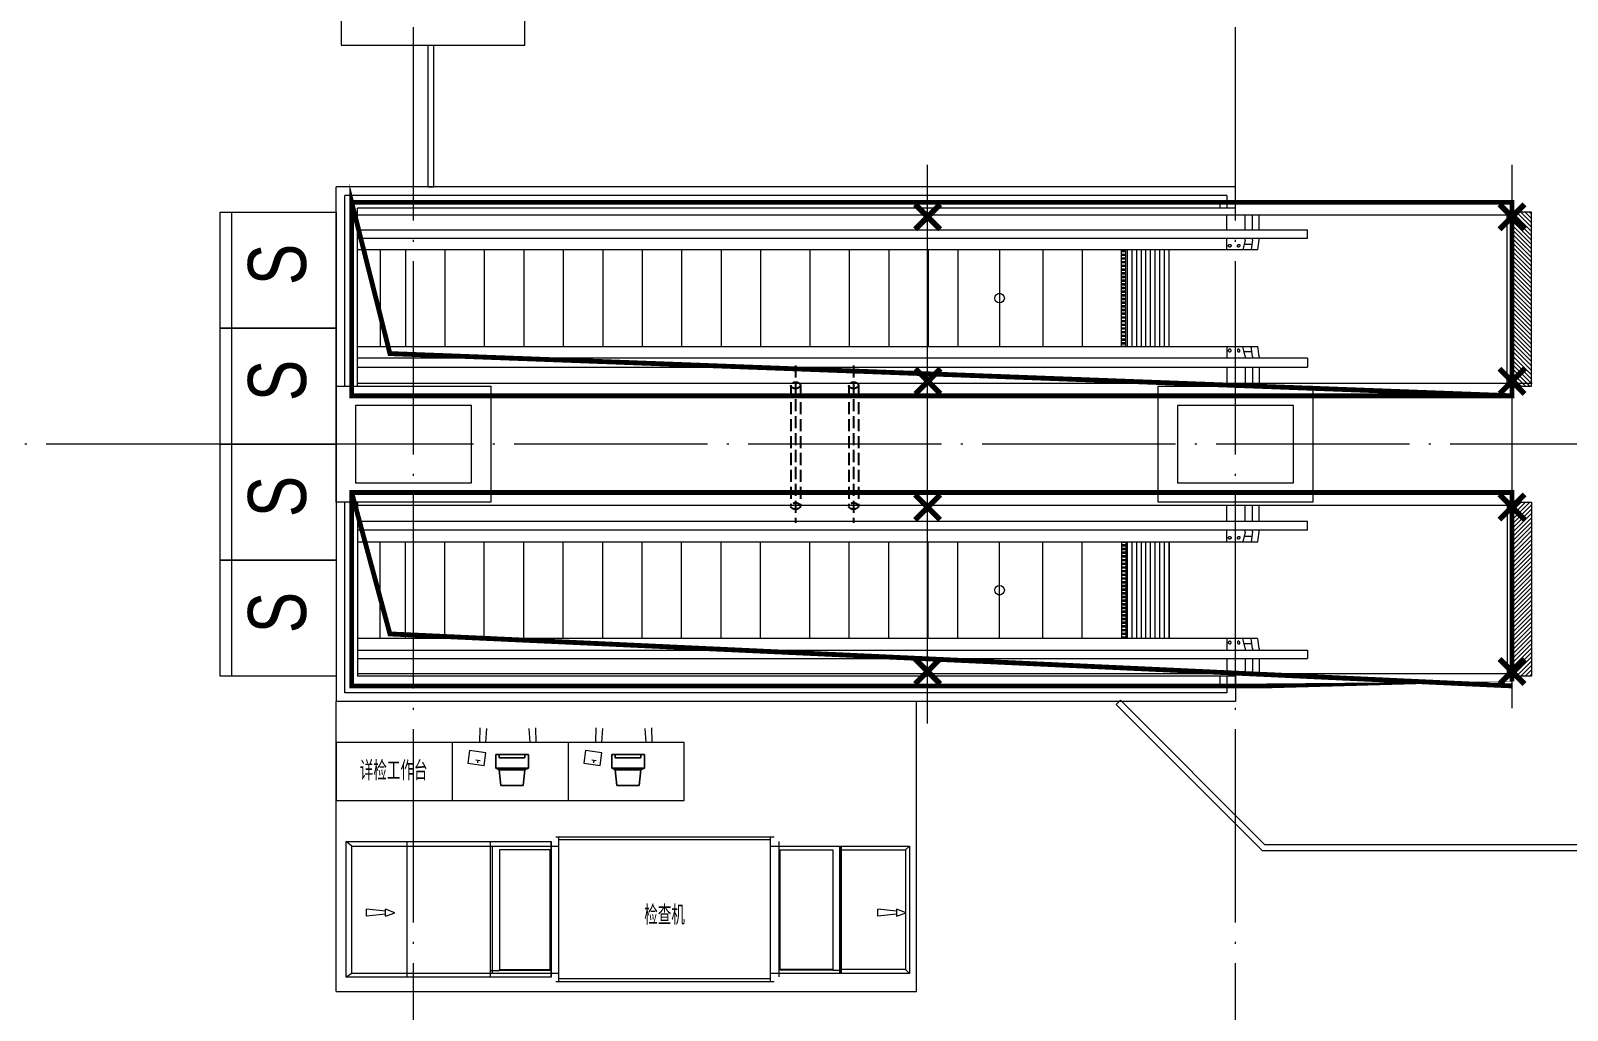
# Model space of a CAD drawing. Extents: x 13114849 to 13479250, y 160225 to 278773.
# Drawn here: x 13338938 to 13354829, y 188856 to 198985 of the extents above; entities that cross this region are included whole.
import ezdxf

# ---------------------------------------------------------------- set-up
doc = ezdxf.new("R2010")
doc.units = 0
doc.header["$LTSCALE"] = 1000
doc.header["$MEASUREMENT"] = 0
doc.linetypes.add('DASH', pattern=[0.35, 0.25, -0.1])
doc.linetypes.add('DOTE', pattern=[2.4200000000000004, 2, -0.2, 0.02, -0.2])
for name, color, linetype, lineweight in [('1-栏杆其他', 8, 'Continuous', 5), ('1-预埋件', 8, 'Continuous', 5), ('建筑底图', 8, 'Continuous', 13)]:
    doc.layers.add(name, color=color, linetype=linetype, lineweight=lineweight)
doc.styles.add('(1.23建筑底图)珠市口比较分层平面图（2009-11-26）$0$TSSD_Dimension', font='Tssdeng.shx', dxfattribs={"width": 0.7, "bigfont": 'hztxt.shx'})
doc.styles.add('C', font='HZTXT_E', dxfattribs={"width": 0.7, "bigfont": 'HZTXT'})
doc.styles.get("Standard").update_dxf_attribs({"font": 'gbenor.shx', "bigfont": 'gbcbig.shx'})

# ---------------------------------------------------------------- blocks, each defined once
blk = doc.blocks.new('_FZH')
blk.add_lwpolyline([(-0.5, -0.5), (0.5, -0.5), (0.5, 0.5), (-0.4999999999999999, 0.5)], close=True)
blk = doc.blocks.new('安检机1')
at = {"layer": '1-栏杆其他'}
for p, q in [((12548842.11157791, 189019.515893951), (12548842.11157791, 192019.515893951)), ((12554842.11157791, 192019.515893951), (12548842.11157791, 192019.515893951)), ((12554842.11157791, 189019.515893951), (12554842.11157791, 192019.515893951)), ((12550327.72978017, 191592.9926493894), (12550331.62892537, 191745.2233475507)), ((12550389.33604234, 191592.9926493894), (12550400.69818017, 191739.6114969505)), ((12550847.69790241, 191592.9926493894), (12550836.33576457, 191739.6114969505)), ((12550909.30416458, 191592.9926493894), (12550905.40501937, 191745.2233475507)), ((12551527.72978017, 191592.9926493894), (12551531.62892537, 191745.2233475507)), ((12551589.33604234, 191592.9926493894), (12551600.69818017, 191739.6114969505)), ((12552047.69790241, 191592.9926493894), (12552036.33576457, 191739.6114969505)), ((12552109.30416458, 191592.9926493894), (12552105.40501937, 191745.2233475507)), ((12548842.11157791, 191592.9926493894), (12548842.11157791, 190992.9926493894)), ((12552442.11157791, 191592.9926493894), (12548842.11157791, 191592.9926493894)), ((12550042.11157791, 191592.9926493894), (12550042.11157791, 190992.9926493894)), ((12551242.11157791, 191592.9926493894), (12551242.11157791, 190992.9926493894)), ((12552442.11157791, 190992.9926493894), (12552442.11157791, 191592.9926493894)), ((12550329.75716283, 191404.7370325108), (12550286.19455642, 191411.6745304311)), ((12550307.07040182, 191408.3499788041), (12550303.31376711, 191382.4750680783)), ((12551529.75716283, 191404.7370325108), (12551486.19455642, 191411.6745304311)), ((12551507.07040182, 191408.3499788041), (12551503.31376711, 191382.4750680783)), ((12548842.11157791, 190992.9926493894), (12552442.11157791, 190992.9926493894)), ((12549002.9619252, 190524.0875255139), (12548946.12468301, 190570.4068027432)), ((12548946.12468301, 190570.4068027432), (12551064.94976536, 190570.4068027432)), ((12548946.12468301, 189168.3906537373), (12548946.12468301, 190570.4068027432)), ((12549575.2800138, 189168.3906537373), (12549575.2800138, 190570.4068027432)), ((12550439.14978704, 189168.3906537373), (12550439.14978704, 190570.4068027432)), ((12551064.90910025, 189170.4068027432), (12551064.90910025, 190570.4068027432)), ((12551064.94976536, 190570.4068027432), (12551064.94976536, 189168.3906537373)), ((12551114.90910025, 190620.4068027432), (12553370.85720268, 190620.4068027432)), ((12551143.81469124, 190620.4068027432), (12553330.43610979, 190620.4068027432)), ((12551143.81469124, 189120.4068027432), (12551143.81469124, 190620.4068027432)), ((12551143.81469124, 190592.9229253996), (12553330.43610979, 190592.9229253996)), ((12551143.81469124, 189149.5974044027), (12551143.81469124, 190592.9229253996)), ((12553330.43610979, 190620.4068027432), (12553330.43610979, 189120.4068027432)), ((12553330.43610979, 190592.9229253996), (12553330.43610979, 189149.5974044027)), ((12553420.85720268, 190570.4068027432), (12553420.85720268, 189170.4068027432)), ((12549002.9619252, 190524.0875255139), (12551143.81469124, 190524.0875255139)), ((12549002.9619252, 190524.0875255139), (12551143.81469124, 190524.0875255139)), ((12549002.9619252, 189206.0186592759), (12549002.9619252, 190524.0875255139)), ((12549002.9619252, 189206.0186592759), (12549002.9619252, 190524.0875255139)), ((12550458.3296655, 189206.0186592759), (12550458.3296655, 190524.0875255139)), ((12550529.90334874, 190488.5563853094), (12551053.39359836, 190488.5563853094)), ((12551053.39359836, 190483.1840822021), (12550529.90334874, 190483.1840822021)), ((12550529.90334874, 190483.1840822021), (12550529.90334874, 189246.9221025877)), ((12551053.39359836, 190483.1840822021), (12550529.90334874, 190483.1840822021)), ((12551053.39359836, 189246.9221025877), (12551053.39359836, 190483.1840822021)), ((12551053.39359836, 189246.9221025877), (12551053.39359836, 190483.1840822021)), ((12553330.43610979, 190524.0875255139), (12554057.11012336, 190524.0875255139)), ((12553330.43610979, 190524.0875255139), (12554769.58488759, 190524.0875255139)), ((12553432.37270457, 190483.1840822021), (12553977.87206355, 190483.1840822021)), ((12553432.37270457, 190483.1840822021), (12553977.87206355, 190483.1840822021)), ((12553432.37270457, 189246.9221025877), (12553432.37270457, 190483.1840822021)), ((12553432.37270457, 189246.9221025877), (12553432.37270457, 190483.1840822021)), ((12553977.87206355, 190483.1840822021), (12553977.87206355, 189246.9221025877)), ((12554049.44574679, 189206.0186592759), (12554049.44574679, 190524.0875255139)), ((12554057.11012336, 190524.0875255139), (12554057.11012336, 189206.0186592759)), ((12554057.11012336, 190483.1840822021), (12554728.62155506, 190483.1840822021)), ((12554068.62562525, 189206.0186592759), (12554068.62562525, 190524.0875255139)), ((12554728.62155506, 190483.1840822021), (12554769.58488759, 190524.0875255139)), ((12554728.62155506, 190483.1840822021), (12554728.62155506, 189246.9221025877)), ((12554769.58488759, 190524.0875255139), (12554769.58488759, 189206.0186592759)), ((12549156.61694697, 189799.2538333125), (12549156.61694697, 189869.7967687808)), ((12549352.13559906, 189849.5379760773), (12549156.61694697, 189869.7967687808)), ((12549352.13559906, 189819.5126260165), (12549156.61694697, 189799.2538333125)), ((12549352.13559906, 189799.2538333125), (12549352.13559906, 189869.7967687808)), ((12549449.7717608, 189834.5253010466), (12549352.13559906, 189869.7967687808)), ((12549352.13559906, 189799.2538333125), (12549449.7717608, 189834.5253010466)), ((12554442.42504062, 189799.2538333125), (12554442.42504062, 189869.7967687808)), ((12554637.94369271, 189849.5379760773), (12554442.42504062, 189869.7967687808)), ((12554637.94369271, 189819.5126260165), (12554442.42504062, 189799.2538333125)), ((12554735.57985445, 189834.5253010466), (12554637.94369271, 189869.7967687808)), ((12554637.94369271, 189869.7967687808), (12554637.94369271, 189799.2538333125)), ((12554637.94369271, 189799.2538333125), (12554735.57985445, 189834.5253010466)), ((12549002.9619252, 189206.0186592759), (12548946.12468301, 189168.3906537373)), ((12551064.94976536, 189168.3906537373), (12548946.12468301, 189168.3906537373)), ((12551143.81469124, 189206.0186592759), (12549002.9619252, 189206.0186592759)), ((12551143.81469124, 189206.0186592759), (12549002.9619252, 189206.0186592759)), ((12550439.14978704, 189236.1774963736), (12550529.90334874, 189236.1774963736)), ((12550529.90334874, 189236.1774963736), (12550529.90334874, 189246.9221025877)), ((12550529.90334874, 189246.9221025877), (12551053.39359836, 189246.9221025877)), ((12550529.90334874, 189246.9221025877), (12551053.39359836, 189246.9221025877)), ((12550529.90334874, 189241.5497994809), (12551053.39359836, 189241.5497994809)), ((12551053.39359836, 189241.5497994809), (12551053.39359836, 189246.9221025877)), ((12553370.85720268, 189120.4068027432), (12551114.90910025, 189120.4068027432)), ((12553330.43610979, 189149.5974044027), (12551143.81469124, 189149.5974044027)), ((12553330.43610979, 189120.4068027432), (12551143.81469124, 189120.4068027432)), ((12554769.58488759, 189206.0186592759), (12553330.43610979, 189206.0186592759)), ((12554057.11012336, 189206.0186592759), (12553330.43610979, 189206.0186592759)), ((12553432.37270457, 189241.5497994809), (12553432.37270457, 189246.9221025877)), ((12553977.87206355, 189246.9221025877), (12553432.37270457, 189246.9221025877)), ((12553977.87206355, 189246.9221025877), (12553432.37270457, 189246.9221025877)), ((12553977.87206355, 189241.5497994809), (12553432.37270457, 189241.5497994809)), ((12553977.87206355, 189236.1774963736), (12553977.87206355, 189246.9221025877)), ((12554068.62562525, 189236.1774963736), (12553977.87206355, 189236.1774963736)), ((12554728.62155506, 189246.9221025877), (12554057.11012336, 189246.9221025877)), ((12554728.62155506, 189246.9221025877), (12554769.58488759, 189206.0186592759)), ((12548842.11157791, 189019.515893951), (12554842.11157791, 189019.515893951))]:
    blk.add_line(p, q, dxfattribs=at)
at = {"layer": '1-栏杆其他', "extrusion": (0, 0, -1)}
for p, q in [((12550221.34342193, 191512.4611644391), (12550202.61723018, 191381.3283700375)), ((12550390.7878841, 191488.2639412824), (12550221.34342193, 191512.4611644391)), ((12550372.06169235, 191357.1311468808), (12550390.7878841, 191488.2639412824)), ((12551421.34342193, 191512.4611644391), (12551402.61723018, 191381.3283700375)), ((12551590.7878841, 191488.2639412824), (12551421.34342193, 191512.4611644391)), ((12551572.06169235, 191357.1311468808), (12551590.7878841, 191488.2639412824)), ((12550202.61723018, 191381.3283700375), (12550372.06169235, 191357.1311468808)), ((12551402.61723018, 191381.3283700375), (12551572.06169235, 191357.1311468808))]:
    blk.add_line(p, q, dxfattribs=at)
at = {"layer": '1-栏杆其他'}
for points, invisible_edges in [([(12550491.65170265, 191328.2487022807), (12550491.65170265, 191328.2487022807), (12550491.65170265, 191470.4887022827)], 2), ([(12550491.65170265, 191470.4887022827), (12550491.65170265, 191470.4887022827), (12550491.65170265, 191328.2487022807)], 2), ([(12550527.21170265, 191470.4887022827), (12550527.21170265, 191470.4887022827), (12550491.65170265, 191470.4887022827)], 11), ([(12550491.65170265, 191470.4887022827), (12550491.65170265, 191470.4887022827), (12550527.21170265, 191470.4887022827)], 11), ([(12550793.91170265, 191470.4887022827), (12550793.91170265, 191470.4887022827), (12550491.65170265, 191470.4887022827), (12550829.47170265, 191470.4887022827)], 11), ([(12550491.65170265, 191470.4887022827), (12550491.65170265, 191470.4887022827), (12550793.91170265, 191470.4887022827), (12550527.21170265, 191470.4887022827)], 11), ([(12550491.65170265, 191470.4887022827), (12550491.65170265, 191470.4887022827), (12550491.65170265, 191328.2487022807), (12550829.47170265, 191328.2487022807)], 9), ([(12550829.47170265, 191328.2487022807), (12550829.47170265, 191328.2487022807), (12550829.47170265, 191470.4887022827), (12550491.65170265, 191470.4887022827)], 9), ([(12550527.21170265, 191470.4887022827), (12550527.21170265, 191470.4887022827), (12550829.47170265, 191470.4887022827), (12550491.65170265, 191470.4887022827)], 11), ([(12550491.65170265, 191328.2487022807), (12550491.65170265, 191328.2487022807), (12550829.47170265, 191470.4887022827), (12550829.47170265, 191328.2487022807)], 2), ([(12550829.47170265, 191470.4887022827), (12550829.47170265, 191470.4887022827), (12550491.65170265, 191328.2487022807), (12550491.65170265, 191470.4887022827)], 2), ([(12550491.65170265, 191328.2487022807), (12550491.65170265, 191328.2487022807), (12550527.21170265, 191310.4687022799)], 9), ([(12550527.21170265, 191310.4687022799), (12550527.21170265, 191310.4687022799), (12550491.65170265, 191328.2487022807)], 9), ([(12550829.47170265, 191328.2487022807), (12550829.47170265, 191328.2487022807), (12550491.65170265, 191328.2487022807), (12550527.21170265, 191310.4687022799)], 9), ([(12550829.47170265, 191328.2487022807), (12550829.47170265, 191328.2487022807), (12550527.21170265, 191310.4687022799), (12550491.65170265, 191328.2487022807)], 2), ([(12550527.21170265, 191470.4887022827), (12550527.21170265, 191470.4887022827), (12550527.21170265, 191434.9287022822), (12550527.21170265, 191470.4887022827)], 2), ([(12550527.21170265, 191434.9287022822), (12550527.21170265, 191434.9287022822), (12550527.21170265, 191470.4887022827), (12550527.21170265, 191434.9287022822)], 2), ([(12550793.91170265, 191434.9287022822), (12550793.91170265, 191434.9287022822), (12550527.21170265, 191434.9287022822), (12550527.21170265, 191470.4887022827)], 9), ([(12550527.21170265, 191470.4887022827), (12550527.21170265, 191470.4887022827), (12550793.91170265, 191470.4887022827), (12550793.91170265, 191434.9287022822)], 9), ([(12550829.47170265, 191470.4887022827), (12550829.47170265, 191470.4887022827), (12550527.21170265, 191470.4887022827), (12550793.91170265, 191470.4887022827)], 11), ([(12550527.21170265, 191434.9287022822), (12550527.21170265, 191434.9287022822), (12550793.91170265, 191434.9287022822), (12550793.91170265, 191470.4887022827)], 9), ([(12550793.91170265, 191470.4887022827), (12550793.91170265, 191470.4887022827), (12550527.21170265, 191470.4887022827), (12550527.21170265, 191434.9287022822)], 9), ([(12550527.21170265, 191310.4687022799), (12550527.21170265, 191310.4687022799), (12550793.91170265, 191310.4687022799), (12550829.47170265, 191328.2487022807)], 9), ([(12550527.21170265, 191310.4687022799), (12550527.21170265, 191310.4687022799), (12550829.47170265, 191328.2487022807), (12550793.91170265, 191310.4687022799)], 2), ([(12550793.91170265, 191470.4887022827), (12550793.91170265, 191470.4887022827), (12550793.91170265, 191434.9287022822), (12550793.91170265, 191470.4887022827)], 2), ([(12550793.91170265, 191434.9287022822), (12550793.91170265, 191434.9287022822), (12550793.91170265, 191470.4887022827), (12550793.91170265, 191434.9287022822)], 2), ([(12550793.91170265, 191470.4887022827), (12550793.91170265, 191470.4887022827), (12550829.47170265, 191470.4887022827)], 11), ([(12550829.47170265, 191470.4887022827), (12550829.47170265, 191470.4887022827), (12550793.91170265, 191470.4887022827)], 11), ([(12550793.91170265, 191310.4687022799), (12550793.91170265, 191310.4687022799), (12550829.47170265, 191328.2487022807)], 9), ([(12550829.47170265, 191328.2487022807), (12550829.47170265, 191328.2487022807), (12550793.91170265, 191310.4687022799)], 9), ([(12550829.47170265, 191328.2487022807), (12550829.47170265, 191328.2487022807), (12550829.47170265, 191470.4887022827)], 9), ([(12550829.47170265, 191470.4887022827), (12550829.47170265, 191470.4887022827), (12550829.47170265, 191328.2487022807)], 9), ([(12551691.65170265, 191328.2487022807), (12551691.65170265, 191328.2487022807), (12551691.65170265, 191470.4887022827)], 2), ([(12551691.65170265, 191470.4887022827), (12551691.65170265, 191470.4887022827), (12551691.65170265, 191328.2487022807)], 2), ([(12551727.21170265, 191470.4887022827), (12551727.21170265, 191470.4887022827), (12551691.65170265, 191470.4887022827)], 11), ([(12551691.65170265, 191470.4887022827), (12551691.65170265, 191470.4887022827), (12551727.21170265, 191470.4887022827)], 11), ([(12551993.91170265, 191470.4887022827), (12551993.91170265, 191470.4887022827), (12551691.65170265, 191470.4887022827), (12552029.47170265, 191470.4887022827)], 11), ([(12551691.65170265, 191470.4887022827), (12551691.65170265, 191470.4887022827), (12551993.91170265, 191470.4887022827), (12551727.21170265, 191470.4887022827)], 11), ([(12551691.65170265, 191470.4887022827), (12551691.65170265, 191470.4887022827), (12551691.65170265, 191328.2487022807), (12552029.47170265, 191328.2487022807)], 9), ([(12552029.47170265, 191328.2487022807), (12552029.47170265, 191328.2487022807), (12552029.47170265, 191470.4887022827), (12551691.65170265, 191470.4887022827)], 9), ([(12551727.21170265, 191470.4887022827), (12551727.21170265, 191470.4887022827), (12552029.47170265, 191470.4887022827), (12551691.65170265, 191470.4887022827)], 11), ([(12551691.65170265, 191328.2487022807), (12551691.65170265, 191328.2487022807), (12552029.47170265, 191470.4887022827), (12552029.47170265, 191328.2487022807)], 2), ([(12552029.47170265, 191470.4887022827), (12552029.47170265, 191470.4887022827), (12551691.65170265, 191328.2487022807), (12551691.65170265, 191470.4887022827)], 2), ([(12551691.65170265, 191328.2487022807), (12551691.65170265, 191328.2487022807), (12551727.21170265, 191310.4687022799)], 9), ([(12551727.21170265, 191310.4687022799), (12551727.21170265, 191310.4687022799), (12551691.65170265, 191328.2487022807)], 9), ([(12552029.47170265, 191328.2487022807), (12552029.47170265, 191328.2487022807), (12551691.65170265, 191328.2487022807), (12551727.21170265, 191310.4687022799)], 9), ([(12552029.47170265, 191328.2487022807), (12552029.47170265, 191328.2487022807), (12551727.21170265, 191310.4687022799), (12551691.65170265, 191328.2487022807)], 2), ([(12551727.21170265, 191470.4887022827), (12551727.21170265, 191470.4887022827), (12551727.21170265, 191434.9287022822), (12551727.21170265, 191470.4887022827)], 2), ([(12551727.21170265, 191434.9287022822), (12551727.21170265, 191434.9287022822), (12551727.21170265, 191470.4887022827), (12551727.21170265, 191434.9287022822)], 2), ([(12551993.91170265, 191434.9287022822), (12551993.91170265, 191434.9287022822), (12551727.21170265, 191434.9287022822), (12551727.21170265, 191470.4887022827)], 9), ([(12551727.21170265, 191470.4887022827), (12551727.21170265, 191470.4887022827), (12551993.91170265, 191470.4887022827), (12551993.91170265, 191434.9287022822)], 9), ([(12552029.47170265, 191470.4887022827), (12552029.47170265, 191470.4887022827), (12551727.21170265, 191470.4887022827), (12551993.91170265, 191470.4887022827)], 11), ([(12551727.21170265, 191434.9287022822), (12551727.21170265, 191434.9287022822), (12551993.91170265, 191434.9287022822), (12551993.91170265, 191470.4887022827)], 9), ([(12551993.91170265, 191470.4887022827), (12551993.91170265, 191470.4887022827), (12551727.21170265, 191470.4887022827), (12551727.21170265, 191434.9287022822)], 9), ([(12551727.21170265, 191310.4687022799), (12551727.21170265, 191310.4687022799), (12551993.91170265, 191310.4687022799), (12552029.47170265, 191328.2487022807)], 9), ([(12551727.21170265, 191310.4687022799), (12551727.21170265, 191310.4687022799), (12552029.47170265, 191328.2487022807), (12551993.91170265, 191310.4687022799)], 2), ([(12551993.91170265, 191470.4887022827), (12551993.91170265, 191470.4887022827), (12551993.91170265, 191434.9287022822), (12551993.91170265, 191470.4887022827)], 2), ([(12551993.91170265, 191434.9287022822), (12551993.91170265, 191434.9287022822), (12551993.91170265, 191470.4887022827), (12551993.91170265, 191434.9287022822)], 2), ([(12551993.91170265, 191470.4887022827), (12551993.91170265, 191470.4887022827), (12552029.47170265, 191470.4887022827)], 11), ([(12552029.47170265, 191470.4887022827), (12552029.47170265, 191470.4887022827), (12551993.91170265, 191470.4887022827)], 11), ([(12551993.91170265, 191310.4687022799), (12551993.91170265, 191310.4687022799), (12552029.47170265, 191328.2487022807)], 9), ([(12552029.47170265, 191328.2487022807), (12552029.47170265, 191328.2487022807), (12551993.91170265, 191310.4687022799)], 9), ([(12552029.47170265, 191328.2487022807), (12552029.47170265, 191328.2487022807), (12552029.47170265, 191470.4887022827)], 9), ([(12552029.47170265, 191470.4887022827), (12552029.47170265, 191470.4887022827), (12552029.47170265, 191328.2487022807)], 9), ([(12550544.99170265, 191150.4487022776), (12550544.99170265, 191150.4487022776), (12550527.21170265, 191310.4687022799)], 2), ([(12550527.21170265, 191310.4687022799), (12550527.21170265, 191310.4687022799), (12550544.99170265, 191150.4487022776)], 2), ([(12550793.91170265, 191310.4687022799), (12550793.91170265, 191310.4687022799), (12550527.21170265, 191310.4687022799), (12550544.99170265, 191150.4487022776)], 9), ([(12550793.91170265, 191310.4687022799), (12550793.91170265, 191310.4687022799), (12550544.99170265, 191150.4487022776), (12550527.21170265, 191310.4687022799)], 2), ([(12550544.99170265, 191150.4487022776), (12550544.99170265, 191150.4487022776), (12550776.13170265, 191150.4487022776), (12550793.91170265, 191310.4687022799)], 9), ([(12550544.99170265, 191150.4487022776), (12550544.99170265, 191150.4487022776), (12550793.91170265, 191310.4687022799), (12550776.13170265, 191150.4487022776)], 2), ([(12550776.13170265, 191150.4487022776), (12550776.13170265, 191150.4487022776), (12550793.91170265, 191310.4687022799)], 2), ([(12550793.91170265, 191310.4687022799), (12550793.91170265, 191310.4687022799), (12550776.13170265, 191150.4487022776)], 2), ([(12551744.99170265, 191150.4487022776), (12551744.99170265, 191150.4487022776), (12551727.21170265, 191310.4687022799)], 2), ([(12551727.21170265, 191310.4687022799), (12551727.21170265, 191310.4687022799), (12551744.99170265, 191150.4487022776)], 2), ([(12551993.91170265, 191310.4687022799), (12551993.91170265, 191310.4687022799), (12551727.21170265, 191310.4687022799), (12551744.99170265, 191150.4487022776)], 9), ([(12551993.91170265, 191310.4687022799), (12551993.91170265, 191310.4687022799), (12551744.99170265, 191150.4487022776), (12551727.21170265, 191310.4687022799)], 2), ([(12551744.99170265, 191150.4487022776), (12551744.99170265, 191150.4487022776), (12551976.13170265, 191150.4487022776), (12551993.91170265, 191310.4687022799)], 9), ([(12551744.99170265, 191150.4487022776), (12551744.99170265, 191150.4487022776), (12551993.91170265, 191310.4687022799), (12551976.13170265, 191150.4487022776)], 2), ([(12551976.13170265, 191150.4487022776), (12551976.13170265, 191150.4487022776), (12551993.91170265, 191310.4687022799)], 2), ([(12551993.91170265, 191310.4687022799), (12551993.91170265, 191310.4687022799), (12551976.13170265, 191150.4487022776)], 2), ([(12550544.99170265, 191150.4487022776), (12550544.99170265, 191150.4487022776), (12550776.13170265, 191150.4487022776)], 9), ([(12550776.13170265, 191150.4487022776), (12550776.13170265, 191150.4487022776), (12550544.99170265, 191150.4487022776)], 9), ([(12551744.99170265, 191150.4487022776), (12551744.99170265, 191150.4487022776), (12551976.13170265, 191150.4487022776)], 9), ([(12551976.13170265, 191150.4487022776), (12551976.13170265, 191150.4487022776), (12551744.99170265, 191150.4487022776)], 9)]:
    blk.add_3dface(points, dxfattribs=dict(at, invisible_edges=invisible_edges))
at = {"layer": '1-栏杆其他', "char_height": 200, "width": 2297.137455688789, "attachment_point": 3, "style": '(1.23建筑底图)珠市口比较分层平面图（2009-11-26）$0$TSSD_Dimension'}
for s, insert in [('详检工作台', (12549786.01127117, 191402.5398934604)), ('检查机', (12552447.81312484, 189910.0573647516))]:
    blk.add_mtext(s, dxfattribs=dict(at, insert=insert))
at = {"layer": '1-栏杆其他', "extrusion": (0, 0, -1), "text_generation_flag": 4, "width": 0.8000000009279964, "flags": 9}
for tag, p in [('YSIZE', (-12550660.56170265, 191470.3141437242)), ('XSIZE', (-12550660.56170265, 191470.1486662468)), ('ZSIZE', (-12550660.56170265, 191470.1486662468)), ('YSIZE', (-12551860.56170265, 191470.3141437242)), ('XSIZE', (-12551860.56170265, 191470.1486662468)), ('ZSIZE', (-12551860.56170265, 191470.1486662468))]:
    blk.add_attdef(tag, p, '', height=0.6999999992549419, rotation=90, dxfattribs=at)
at = {"layer": '1-栏杆其他'}
mesh = blk.add_polyface(dxfattribs=at)
corners = [(12550527.21170265, 191434.9287022822), (12550793.91170265, 191434.9287022822), (12550793.91170265, 191434.9287022822), (12550527.21170265, 191434.9287022822)]
mesh.append_faces([[corners[k] for k in face] for face in [(0, 1, 2), (2, 3, 0)]], dxfattribs={"vtx2": -1})
mesh = blk.add_polyface(dxfattribs=at)
corners = [(12551727.21170265, 191434.9287022822), (12551993.91170265, 191434.9287022822), (12551993.91170265, 191434.9287022822), (12551727.21170265, 191434.9287022822)]
mesh.append_faces([[corners[k] for k in face] for face in [(0, 1, 2), (2, 3, 0)]], dxfattribs={"vtx2": -1})
blk = doc.blocks.new('埋件')
at = {"layer": '1-预埋件', "const_width": 50.00000000000001}
for points in [[(0, -158.9491780996323), (0, 158.9491780996323)], [(-158.9491782188416, -5.960464477539062e-08), (158.9491780996323, -5.960464477539062e-08)]]:
    blk.add_lwpolyline(points, dxfattribs=at)

msp = doc.modelspace()

# ---------------------------------------------------------------- hatches: boundary and pattern name
at = {"layer": '建筑底图'}
h = msp.add_hatch(dxfattribs=at)
h.set_pattern_fill('ANSI31', color=256, scale=20, style=0)
h.set_pattern_definition([(315, (9817522.906886095, -32116.10350380745), (-22.45064030267288, -22.45064030267288), [])])
h.paths.add_polyline_path([(13354457.36728421, 195309.5158944589), (13354257.36728421, 195309.5158944589), (13354257.36728421, 197109.5158944589), (13354457.36728421, 197109.5158944589)])
at = {"layer": '建筑底图', "lineweight": 0, "ltscale": 0.5}
h = msp.add_hatch(dxfattribs=at)
h.set_pattern_fill('ANSI32', color=256, scale=8, angle=315, style=0)
h.set_pattern_definition([(0, (12452454.84010584, 502148.4153942978), (1.06581410364015e-14, -38.1), []), (0, (12452467.54011132, 502161.1153997835), (1.06581410364015e-14, -38.1), [])])
h.paths.add_polyline_path([(13350220.16743027, 195719.5158516422), (13350262.36394022, 195719.5158516422), (13350262.36386648, 196719.5158516415), (13350220.16735654, 196719.5158516415)])
h = msp.add_hatch(dxfattribs=at)
h.set_pattern_fill('ANSI31', color=256, scale=30, angle=45, style=0)
h.set_pattern_definition([(270, (12452454.84010584, 502148.4153942978), (-47.625, -1.06581410364015e-14), [])])
h.paths.add_polyline_path([(13350262.36387962, 196719.5158516415), (13350712.36387962, 196719.5158516415), (13350712.36394022, 195719.5158516422), (13350262.36393949, 195719.5158516422)])
at = {"layer": '建筑底图'}
h = msp.add_hatch(dxfattribs=at)
h.set_pattern_fill('ANSI31', color=256, scale=20, style=0)
h.set_pattern_definition([(45.00000000000001, (9817522.906863293, 421535.1352923492), (-22.45064030267288, 22.45064030267288), [])])
h.paths.add_polyline_path([(13354457.3672614, 194109.5158940828), (13354257.3672614, 194109.5158940828), (13354257.3672614, 192309.5158940828), (13354457.3672614, 192309.5158940828)])
at = {"layer": '建筑底图', "lineweight": 0, "ltscale": 0.5}
h = msp.add_hatch(dxfattribs=at)
h.set_pattern_fill('ANSI32', color=256, scale=8, angle=315, style=0)
h.set_pattern_definition([(0, (12452454.84010584, -112729.3836485723), (1.06581410364015e-14, 38.1), []), (0, (12452467.54011132, -112742.0836540579), (1.06581410364015e-14, 38.1), [])])
h.paths.add_polyline_path([(13350220.16743028, 193699.5158940833), (13350262.36394022, 193699.5158940833), (13350262.36386648, 192699.5158940842), (13350220.16735654, 192699.5158940842)])
h = msp.add_hatch(dxfattribs=at)
h.set_pattern_fill('ANSI31', color=256, scale=30, angle=45, style=0)
h.set_pattern_definition([(90, (12452454.84010584, -112729.3836485723), (-47.625, 1.06581410364015e-14), [])])
h.paths.add_polyline_path([(13350262.36387963, 192699.5158940842), (13350712.36387963, 192699.5158940842), (13350712.36394022, 193699.5158940833), (13350262.36393949, 193699.5158940833)])

# ---------------------------------------------------------------- linework, layer by layer
at = {"layer": '建筑底图', "linetype": 'DOTE'}
for p, q in [((13342897.36620497, 180083.0282935039), (13342897.36620497, 209559.5146856282)), ((13351397.36620497, 180083.0282935039), (13351397.36620497, 209559.5146856282))]:
    msp.add_line(p, q, dxfattribs=at)
at = {"layer": '建筑底图', "linetype": 'ByBlock'}
for p, q in [((13343047.36725286, 198834.5159619295), (13343107.36725286, 198834.5159619295)), ((13343047.36725286, 197369.5158942076), (13343047.36725286, 198834.5159619295)), ((13343107.36725286, 197369.5158942076), (13343107.36725286, 198834.5159619295)), ((13343047.36725286, 197369.5158942076), (13343107.36725286, 197369.5158942076))]:
    msp.add_line(p, q, dxfattribs=at)
at = {"layer": '建筑底图', "ltscale": 0.5}
for p, q in [((13348213.87920969, 191819.5158939582), (13348213.87920969, 197599.5158942076)), ((13354257.36735663, 191979.5158939515), (13354257.36735663, 197599.5158942076)), ((13354207.36742232, 195339.5158940833), (13354207.36735663, 197079.5158940577)), ((13342317.36728827, 195339.5158516425), (13354467.36756309, 195339.5158516425)), ((13342317.36728826, 194079.5158940833), (13354207.36735663, 194079.5158940833))]:
    msp.add_line(p, q, dxfattribs=at)
at = {"layer": '建筑底图', "linetype": 'Continuous', "ltscale": 10}
for p, q in [((13351397.36620497, 197369.5158942076), (13342097.36728826, 197369.5158942076)), ((13342097.36728827, 195309.5158940833), (13342097.36728826, 197369.5158942076)), ((13351397.36620497, 197149.5158942076), (13351397.36620497, 197369.5158942076)), ((13342317.36728827, 195309.5158940839), (13342317.36728826, 197149.5158942076)), ((13351397.36620497, 197149.5158942076), (13342317.36728826, 197149.5158942076)), ((13342097.36728827, 194109.5158940833), (13342097.36728826, 192049.515893959)), ((13342317.36728827, 194109.5158940833), (13342317.36728827, 192309.515893959)), ((13351397.36620497, 192309.515893959), (13342317.36728827, 192309.515893959)), ((13351397.36620497, 192339.515893959), (13351397.36620497, 192049.515893959)), ((13351397.36620497, 192049.515893959), (13342097.36728826, 192049.515893959))]:
    msp.add_line(p, q, dxfattribs=at)
at = {"layer": '建筑底图', "lineweight": 0}
for p, q in [((13342187.36728052, 195309.5159844228), (13342187.36728051, 197279.5158929114)), ((13351307.36620497, 197279.5158929114), (13342187.36728051, 197279.5158929114)), ((13351237.36620497, 197209.5158929114), (13342257.36728051, 197209.5158929114)), ((13342257.36728052, 195309.5159844228), (13342257.36728051, 197209.5158929114)), ((13351237.36620497, 197209.5158929114), (13351237.36620497, 197149.5158942076)), ((13351307.36620497, 197279.5158929114), (13351307.36620497, 197149.5158942076)), ((13342187.36728826, 192139.5158940812), (13342187.36728825, 194109.5158940105)), ((13342257.36728826, 192209.5158940812), (13342257.36728825, 194109.5158940108)), ((13351237.36620497, 192309.515893959), (13351237.36620497, 192209.5158940812)), ((13351307.36620497, 192309.515893959), (13351307.36620497, 192139.5158940812)), ((13351307.36620497, 192139.5158940812), (13342187.36728826, 192139.5158940812)), ((13351237.36620497, 192209.5158940812), (13342257.36728826, 192209.5158940812))]:
    msp.add_line(p, q, dxfattribs=at)
at = {"layer": '建筑底图'}
for p, q in [((13341017.36728827, 195909.5159844228), (13341017.36728827, 197109.5159844228)), ((13341017.36728827, 194709.5159844228), (13341017.36728827, 195909.5159844228)), ((13341017.36728827, 193509.5159844228), (13341017.36728827, 194709.5159844228)), ((13341017.36728827, 192309.5159844228), (13341017.36728827, 193509.5159844228)), ((13340997.36728827, 192309.7848905288), (13340897.36728827, 192309.7848905288)), ((13350164.54393936, 192018.3035281065), (13350206.97034623, 192060.7299349777)), ((13351673.51717673, 190509.3302910237), (13350164.54393936, 192018.3035281065)), ((13351698.36999036, 190569.3302910775), (13350206.97034623, 192060.7299349777)), ((13351698.36999036, 190569.3302910775), (13360747.36620699, 190569.330291061)), ((13351673.51717673, 190509.3302910237), (13360747.36620699, 190509.330291061))]:
    msp.add_line(p, q, dxfattribs=at)
at = {"layer": '建筑底图', "lineweight": 0, "ltscale": 0.5}
for p, q in [((13342317.36728826, 197079.5158522651), (13354207.36735663, 197079.5158516308)), ((13351306.92831999, 196924.5158516369), (13351306.92831999, 197079.5158517854)), ((13351497.26601243, 196924.5158516369), (13351497.26601243, 197079.5158517754)), ((13351574.01720041, 196924.5158516369), (13351574.01720041, 197079.5158517712)), ((13351642.92831999, 196924.5158516369), (13351642.92831999, 197079.5158517675)), ((13342317.36728826, 196924.515851636), (13352142.92831999, 196924.515851636)), ((13352142.92831999, 196839.5158516415), (13352142.92831999, 196924.515851636)), ((13342317.36728826, 196839.5158516415), (13352142.92831999, 196839.5158516415)), ((13351306.92831999, 196719.5158516415), (13351306.92831999, 196839.5158516415)), ((13351497.26601243, 196818.044473859), (13351474.54318274, 196719.5158516453)), ((13351566.68077834, 196773.5158516415), (13351486.99674979, 196773.5158516415)), ((13351497.26601243, 196818.044473859), (13351497.26601243, 196839.5158516415)), ((13351574.01720041, 196823.5158516415), (13351558.7574425, 196719.5158516415)), ((13351574.01720041, 196823.5158516415), (13351574.01720041, 196839.5158516415)), ((13351642.92831999, 196823.5448830263), (13351642.92831999, 196839.5158516415)), ((13351624.42720208, 196719.5158516415), (13342317.36728826, 196719.5158516413)), ((13342552.56725823, 196719.5158940824), (13342552.56733124, 195719.5158940824)), ((13342812.567399, 196719.5158516415), (13342812.567472, 195719.5158516415)), ((13343220.767399, 196719.5158516415), (13343220.767472, 195719.5158516415)), ((13343628.967399, 196719.5158516415), (13343628.967472, 195719.5158516418)), ((13344037.167399, 196719.5158516415), (13344037.167472, 195719.5158516418)), ((13344445.367399, 196719.5158516415), (13344445.367472, 195719.5158516418)), ((13344853.567399, 196719.5158516415), (13344853.567472, 195719.5158516418)), ((13345261.767399, 196719.5158516415), (13345261.767472, 195719.5158516418)), ((13345669.967399, 196719.5158516415), (13345669.967472, 195719.5158516418)), ((13346078.167399, 196719.5158516415), (13346078.167472, 195719.515851642)), ((13346486.367399, 196719.5158516415), (13346486.367472, 195719.515851642)), ((13346994.56735654, 196719.5158516415), (13346994.56742955, 195719.515851642)), ((13347402.76735654, 196719.5158516415), (13347402.76742955, 195719.515851642)), ((13347810.96735654, 196719.5158516415), (13347810.96742954, 195719.515851642)), ((13348219.16735654, 196719.5158516415), (13348219.16742954, 195719.515851642)), ((13348527.36741912, 196719.5158516415), (13348527.36749212, 195719.515851642)), ((13348957.36732013, 196719.5158516415), (13348957.36739313, 195719.5158516422)), ((13349403.76735654, 196719.5158516415), (13349403.76742955, 195719.5158516422)), ((13349811.96735654, 196719.5158516415), (13349811.96742954, 195719.5158516422)), ((13350220.16742955, 195719.5158516422), (13350220.16735654, 196719.5158516415)), ((13350262.36393949, 195719.5158516422), (13350262.36386648, 196719.5158516415)), ((13350712.36393949, 195719.5158516422), (13350712.36386648, 196719.5158516415)), ((13342317.36728826, 195719.5158516415), (13351628.35591349, 195719.5158516425)), ((13351306.92838058, 195719.5158516425), (13351306.92838058, 195599.5158516425)), ((13351497.26607302, 195620.987229425), (13351474.54324334, 195719.5158516387)), ((13351566.68083893, 195665.5158516425), (13351486.99681039, 195665.5158516425)), ((13351497.26607302, 195620.987229425), (13351497.26607302, 195599.5158516425)), ((13351574.017261, 195615.5158516425), (13351558.7575031, 195719.5158516425)), ((13352142.92838058, 195599.5158516425), (13342317.36728826, 195599.5158516432)), ((13342317.36728826, 195504.5158516481), (13352142.92838058, 195504.5158516481)), ((13351306.92838058, 195504.5158516481), (13351306.92838058, 195339.5158516425)), ((13351497.26607303, 195504.5158516481), (13351497.26607303, 195339.5158516425)), ((13351574.017261, 195615.5158516425), (13351574.017261, 195599.5158516425)), ((13351574.017261, 195504.5158516481), (13351574.017261, 195339.5158516425)), ((13351642.92838058, 195615.4868202577), (13351642.92838058, 195599.5158516425)), ((13351642.92838058, 195504.5158516481), (13351642.92838058, 195339.5158516425)), ((13352142.92838058, 195599.5158516425), (13352142.92838058, 195504.5158516481)), ((13351306.92838058, 193914.5158940777), (13351306.92838058, 194079.5158940833)), ((13351497.26607303, 193914.5158940777), (13351497.26607303, 194079.5158940833)), ((13351574.017261, 193914.5158940777), (13351574.017261, 194079.5158940833)), ((13351642.92838058, 193914.5158940777), (13351642.92838058, 194079.5158940833)), ((13354207.36735663, 194079.5158940833), (13354207.36735663, 192339.5158940956)), ((13342317.36728827, 193914.5158940777), (13352142.92838058, 193914.5158940777)), ((13352142.92838058, 193819.5158940833), (13352142.92838058, 193914.5158940777)), ((13352142.92838058, 193819.5158940833), (13342317.36728827, 193819.5158940823)), ((13351306.92838058, 193699.5158940833), (13351306.92838058, 193819.5158940833)), ((13351497.26607302, 193798.0445163008), (13351474.54324334, 193699.515894087)), ((13351566.68083893, 193753.5158940833), (13351486.99681039, 193753.5158940833)), ((13351497.26607302, 193798.0445163008), (13351497.26607302, 193819.5158940833)), ((13351574.017261, 193803.5158940833), (13351558.7575031, 193699.5158940833)), ((13351574.017261, 193803.5158940833), (13351574.017261, 193819.5158940833)), ((13351642.92838058, 193803.544925468), (13351642.92838058, 193819.5158940833)), ((13342317.36728827, 193699.5158940843), (13351628.3559135, 193699.5158940833)), ((13342552.56725823, 192699.5158940842), (13342552.56733124, 193699.515894084)), ((13342812.567399, 192699.5158940842), (13342812.56747201, 193699.515894084)), ((13343220.767399, 192699.5158940842), (13343220.767472, 193699.515894084)), ((13343628.967399, 192699.5158940842), (13343628.967472, 193699.515894084)), ((13344037.167399, 192699.5158940842), (13344037.167472, 193699.515894084)), ((13344445.367399, 192699.5158940842), (13344445.367472, 193699.5158940838)), ((13344853.567399, 192699.5158940842), (13344853.56747201, 193699.5158940838)), ((13345261.767399, 192699.5158940842), (13345261.767472, 193699.5158940838)), ((13345669.967399, 192699.5158940842), (13345669.967472, 193699.5158940838)), ((13346078.167399, 192699.5158940842), (13346078.167472, 193699.5158940838)), ((13346486.367399, 192699.5158940842), (13346486.367472, 193699.5158940838)), ((13346994.56735654, 192699.5158940842), (13346994.56742955, 193699.5158940838)), ((13347402.76735654, 192699.5158940842), (13347402.76742955, 193699.5158940835)), ((13347810.96735654, 192699.5158940842), (13347810.96742955, 193699.5158940835)), ((13348219.16735654, 192699.5158940842), (13348219.16742955, 193699.5158940835)), ((13348527.36741912, 192699.5158940842), (13348527.36749212, 193699.5158940835)), ((13348957.36732013, 192699.5158940842), (13348957.36739313, 193699.5158940835)), ((13349403.76735654, 192699.5158940842), (13349403.76742955, 193699.5158940835)), ((13349811.96735654, 192699.5158940842), (13349811.96742955, 193699.5158940835)), ((13350220.16742955, 193699.5158940833), (13350220.16735654, 192699.5158940842)), ((13350262.36393949, 193699.5158940833), (13350262.36386648, 192699.5158940842)), ((13350712.36393949, 193699.5158940833), (13350712.36386648, 192699.5158940842)), ((13351624.42720208, 192699.5158940842), (13342317.36728827, 192699.5158940839)), ((13351306.92831999, 192699.5158940842), (13351306.92831999, 192579.5158940842)), ((13351497.26601243, 192600.9872718668), (13351474.54318274, 192699.5158940805)), ((13351566.68077834, 192645.5158940842), (13351486.99674979, 192645.5158940842)), ((13351497.26601243, 192600.9872718668), (13351497.26601243, 192579.5158940842)), ((13351574.01720041, 192595.5158940842), (13351558.7574425, 192699.5158940842)), ((13342317.36728826, 192579.5158940842), (13352142.92831999, 192579.5158940842)), ((13342317.36728827, 192494.5158940896), (13352142.92831999, 192494.5158940898)), ((13351306.92831999, 192494.5158940889), (13351306.92831999, 192339.5158939401)), ((13351497.26601244, 192494.5158940889), (13351497.26601244, 192339.5158939504)), ((13351574.01720041, 192595.5158940842), (13351574.01720041, 192579.5158940842)), ((13351574.01720041, 192494.5158940889), (13351574.01720041, 192339.5158939543)), ((13351642.92831999, 192595.4868626995), (13351642.92831999, 192579.5158940842)), ((13351642.92831999, 192494.5158940889), (13351642.92831999, 192339.515893958)), ((13352142.92831999, 192579.5158940842), (13352142.92831999, 192494.5158940898)), ((13342317.36728826, 192339.5158934225), (13354207.36735663, 192339.5158940956))]:
    msp.add_line(p, q, dxfattribs=at)
at = {"layer": '建筑底图', "linetype": 'DASH', "lineweight": -3, "ltscale": 0.5}
for p, q in [((13346847.36620343, 195524.0775465337), (13346847.36620653, 193894.9518247214)), ((13347447.36620343, 195524.0775465337), (13347447.36620653, 193894.9518247214)), ((13346797.36620343, 195318.4216082064), (13346797.36620653, 194069.7025028174)), ((13346797.36620343, 195318.4216082064), (13346797.36620653, 194069.7025028174)), ((13346897.36620343, 195318.4216086869), (13346897.36620653, 194069.7025032961)), ((13347397.36620343, 195318.4216082064), (13347397.36620653, 194069.7025028174)), ((13347397.36620343, 195318.4216082064), (13347397.36620653, 194069.7025028174)), ((13347497.36620343, 195318.4216086869), (13347497.36620653, 194069.7025032961))]:
    msp.add_line(p, q, dxfattribs=at)
at = {"layer": '建筑底图', "color": 8, "linetype": 'DOTE'}
msp.add_line((13474197.36620497, 194709.5146856282), (13119297.36620772, 194709.5146856282), dxfattribs=at)
at = {"layer": '建筑底图'}
for points in [[(13344047.36728827, 198834.5159619395), (13344047.36728827, 199134.5159619395), (13342147.36728826, 199134.5159619199), (13342147.36728826, 198834.5159619199)], [(13340897.36728827, 195909.5159844228), (13340897.36728827, 197109.5159844228), (13342097.36728827, 197109.5159844228), (13342097.36728827, 195909.5159844228)], [(13340897.36728827, 194709.5159844228), (13340897.36728827, 195909.5159844228), (13342097.36728827, 195909.5159844228), (13342097.36728827, 194709.5159844228)], [(13342097.36728827, 195309.5159844228), (13343697.36728827, 195309.5159844228), (13343697.36728827, 194109.5159844228), (13342097.36728827, 194109.5159844228)], [(13350597.36728827, 194109.5159844228), (13350597.36728827, 195309.5159844228), (13352197.36728827, 195309.5159844228), (13352197.36728827, 194109.5159844228)], [(13340897.36728827, 193509.5159844228), (13340897.36728827, 194709.5159844228), (13342097.36728827, 194709.5159844228), (13342097.36728827, 193509.5159844228)], [(13340897.36728827, 192309.5159844228), (13340897.36728827, 193509.5159844228), (13342097.36728827, 193509.5159844228), (13342097.36728827, 192309.5159844228)]]:
    msp.add_lwpolyline(points, close=True, dxfattribs=at)
at = {"layer": '建筑底图', "linetype": 'DASH', "const_width": 50}
for points in [[(13342257.36728946, 195209.5158940833), (13342257.36728051, 197209.5158940833), (13342652.83444703, 195645.9325493455), (13354257.3672842, 195209.5158941728)], [(13342257.36728867, 194209.5158941988), (13342652.86725725, 192747.0158851636), (13354257.36726141, 192209.5158937324)]]:
    msp.add_lwpolyline(points, dxfattribs=at)
for points in [[(13354257.3672842, 195209.5158941728), (13351677.36730106, 195209.5158940817), (13351677.36730106, 195209.5158940817), (13342257.36728946, 195209.5158939678), (13342257.36728051, 197209.5158939678), (13351677.36708892, 197209.5158928547), (13351677.36708892, 197209.5158940833), (13354257.3672842, 197209.5158940401)], [(13354257.3672842, 194209.5158940831), (13351717.36736939, 194209.5158940849), (13351717.36736939, 194209.5158940849), (13342257.36728867, 194209.5158941988), (13342257.36727973, 192209.5158940831), (13351717.36725725, 192209.5158951965), (13351717.36725727, 192209.515895064), (13354257.36728422, 192209.5158937327)]]:
    msp.add_lwpolyline(points, close=True, dxfattribs=at)
at = {"layer": '建筑底图', "ltscale": 0.5}
for points in [[(13354257.36728421, 195309.5158944589), (13354457.36728421, 195309.5158944589), (13354457.36728421, 197109.5158944589), (13354257.36728421, 197109.5158944589)], [(13354257.3672614, 194109.5158940828), (13354457.3672614, 194109.5158940828), (13354457.3672614, 192309.5158940828), (13354257.3672614, 192309.5158940828)]]:
    msp.add_lwpolyline(points, close=True, dxfattribs=at)
at = {"layer": '建筑底图', "lineweight": 0, "ltscale": 0.5}
for points in [[(13351322.98994314, 196761.2658516415, -0.1083824232194334), (13351324.10573557, 196766.3528641299, -0.1020530560627682), (13351327.38334143, 196770.799002117, -0.0942156474600222), (13351332.17802392, 196773.7009893977, -0.08933527954827451), (13351337.98994314, 196774.7477623359, -0.08933527954826075), (13351343.80186239, 196773.7009893977, -0.09421564745997982), (13351348.59654487, 196770.799002117, -0.1020530560628351), (13351351.87415073, 196766.3528641299, -0.1083824232195197), (13351352.98994314, 196761.2658516415, -0.1083824232193944), (13351351.87415073, 196756.1788391494, -0.1020530560628246), (13351348.59654487, 196751.7327011661, -0.09421564745995217), (13351343.80186239, 196748.8307138816, -0.08933527954819812), (13351337.98994314, 196747.7839409471, -0.08933527954826075), (13351332.17802392, 196748.8307138816, -0.0942156474599798), (13351327.38334143, 196751.7327011661, -0.1020530560628175), (13351324.10573557, 196756.1788391494, -0.1083824232194523)], [(13351419.6336085, 196750.6755161756, -0.1196414822471771), (13351417.2447766, 196754.5959786312, -0.1048843561502975), (13351416.72319485, 196759.7896047183, -0.08909290715627492), (13351418.24307222, 196764.946175369, -0.0804358293163903), (13351421.72133693, 196769.7684586854, -0.08043582931640456), (13351426.54362024, 196773.2467233823, -0.08909290715622235), (13351431.70019088, 196774.7666007602, -0.1048843561502672), (13351436.89381697, 196774.2450190098, -0.119641482247139), (13351440.81427943, 196771.8561871038, -0.1196414822471174), (13351443.20311133, 196767.9357246482, -0.1048843561502143), (13351443.72469309, 196762.742098561, -0.0890929071562534), (13351442.20481571, 196757.5855279141, -0.08043582931644043), (13351438.72655101, 196752.763244594, -0.0804358293164808), (13351433.90426769, 196749.2849799008, -0.08909290715628755), (13351428.74769705, 196747.7651025192, -0.104884356150267), (13351423.55407096, 196748.2866842696, -0.119641482247139)], [(13351322.99000374, 195677.7658516425, 0.1083824232194334), (13351324.10579616, 195672.6788391541, 0.1020530560627682), (13351327.38340202, 195668.232701167, 0.0942156474600222), (13351332.17808451, 195665.3307138863, 0.08933527954827451), (13351337.99000374, 195664.2839409481, 0.08933527954826075), (13351343.80192298, 195665.3307138863, 0.09421564745997982), (13351348.59660547, 195668.232701167, 0.1020530560628351), (13351351.87421133, 195672.6788391541, 0.1083824232195197), (13351352.99000374, 195677.7658516425, 0.1083824232193944), (13351351.87421133, 195682.8528641346, 0.1020530560628246), (13351348.59660547, 195687.2990021179, 0.09421564745995217), (13351343.80192298, 195690.2009894024, 0.08933527954819812), (13351337.99000374, 195691.2477623369, 0.08933527954826075), (13351332.17808451, 195690.2009894024, 0.0942156474599798), (13351327.38340202, 195687.2990021179, 0.1020530560628175), (13351324.10579616, 195682.8528641346, 0.1083824232194523)], [(13351419.6336691, 195688.3561871084, 0.1196414822471771), (13351417.2448372, 195684.4357246528, 0.1048843561502975), (13351416.72325544, 195679.2420985657, 0.08909290715627492), (13351418.24313282, 195674.085527915, 0.0804358293163903), (13351421.72139752, 195669.2632445986, 0.08043582931640456), (13351426.54368084, 195665.7849799017, 0.08909290715622235), (13351431.70025148, 195664.2651025238, 0.1048843561502672), (13351436.89387757, 195664.7866842742, 0.119641482247139), (13351440.81434003, 195667.1755161802, 0.1196414822471174), (13351443.20317193, 195671.0959786358, 0.1048843561502143), (13351443.72475368, 195676.289604723, 0.0890929071562534), (13351442.20487631, 195681.4461753699, 0.08043582931644043), (13351438.7266116, 195686.26845869, 0.0804358293164808), (13351433.90432829, 195689.7467233832, 0.08909290715628755), (13351428.74775765, 195691.2666007648, 0.104884356150267), (13351423.55413156, 195690.7450190145, 0.119641482247139)], [(13351322.99000374, 193741.2658940833, -0.1083824232194334), (13351324.10579616, 193746.3529065717, -0.1020530560627682), (13351327.38340203, 193750.7990445588, -0.0942156474600222), (13351332.17808451, 193753.7010318395, -0.08933527954827451), (13351337.99000374, 193754.7478047777, -0.08933527954826075), (13351343.80192298, 193753.7010318395, -0.09421564745997982), (13351348.59660547, 193750.7990445588, -0.1020530560628351), (13351351.87421133, 193746.3529065717, -0.1083824232195197), (13351352.99000374, 193741.2658940833, -0.1083824232193944), (13351351.87421133, 193736.1788815912, -0.1020530560628246), (13351348.59660547, 193731.7327436078, -0.09421564745995217), (13351343.80192298, 193728.8307563234, -0.08933527954819812), (13351337.99000374, 193727.7839833889, -0.08933527954826075), (13351332.17808451, 193728.8307563234, -0.0942156474599798), (13351327.38340203, 193731.7327436078, -0.1020530560628175), (13351324.10579616, 193736.1788815912, -0.1083824232194523)], [(13351419.6336691, 193730.6755586173, -0.1196414822471771), (13351417.2448372, 193734.5960210729, -0.1048843561502975), (13351416.72325545, 193739.7896471601, -0.08909290715627492), (13351418.24313282, 193744.9462178107, -0.0804358293163903), (13351421.72139752, 193749.7685011271, -0.08043582931640456), (13351426.54368084, 193753.246765824, -0.08909290715622235), (13351431.70025148, 193754.7666432019, -0.1048843561502672), (13351436.89387757, 193754.2450614516, -0.119641482247139), (13351440.81434003, 193751.8562295455, -0.1196414822471174), (13351443.20317193, 193747.9357670899, -0.1048843561502143), (13351443.72475368, 193742.7421410028, -0.0890929071562534), (13351442.20487631, 193737.5855703559, -0.08043582931644043), (13351438.7266116, 193732.7632870357, -0.0804358293164808), (13351433.90432829, 193729.2850223426, -0.08909290715628755), (13351428.74775765, 193727.765144961, -0.104884356150267), (13351423.55413156, 193728.2867267113, -0.119641482247139)], [(13351322.98994314, 192657.7658940842, 0.1083824232194334), (13351324.10573557, 192652.6788815958, 0.1020530560627682), (13351327.38334143, 192648.2327436088, 0.0942156474600222), (13351332.17802392, 192645.3307563281, 0.08933527954827451), (13351337.98994314, 192644.2839833898, 0.08933527954826075), (13351343.80186239, 192645.3307563281, 0.09421564745997982), (13351348.59654487, 192648.2327436088, 0.1020530560628351), (13351351.87415074, 192652.6788815958, 0.1083824232195197), (13351352.98994314, 192657.7658940842, 0.1083824232193944), (13351351.87415074, 192662.8529065764, 0.1020530560628246), (13351348.59654487, 192667.2990445597, 0.09421564745995217), (13351343.80186239, 192670.2010318441, 0.08933527954819812), (13351337.98994314, 192671.2478047786, 0.08933527954826075), (13351332.17802392, 192670.2010318441, 0.0942156474599798), (13351327.38334143, 192667.2990445597, 0.1020530560628175), (13351324.10573557, 192662.8529065764, 0.1083824232194523)], [(13351419.6336085, 192668.3562295502, 0.1196414822471771), (13351417.2447766, 192664.4357670946, 0.1048843561502975), (13351416.72319485, 192659.2421410074, 0.08909290715627492), (13351418.24307222, 192654.0855703568, 0.0804358293163903), (13351421.72133693, 192649.2632870404, 0.08043582931640456), (13351426.54362024, 192645.7850223435, 0.08909290715622235), (13351431.70019088, 192644.2651449656, 0.1048843561502672), (13351436.89381698, 192644.786726716, 0.119641482247139), (13351440.81427944, 192647.175558622, 0.1196414822471174), (13351443.20311133, 192651.0960210776, 0.1048843561502143), (13351443.72469309, 192656.2896471648, 0.0890929071562534), (13351442.20481571, 192661.4462178117, 0.08043582931644043), (13351438.72655101, 192666.2685011318, 0.0804358293164808), (13351433.9042677, 192669.746765825, 0.08909290715628755), (13351428.74769705, 192671.2666432066, 0.104884356150267), (13351423.55407096, 192670.7450614562, 0.119641482247139)]]:
    msp.add_lwpolyline(points, format="xyb", close=True, dxfattribs=at)
for centre in [(13348957.36735663, 196219.5158516418), (13348957.36735663, 193199.5158940839)]:
    msp.add_circle(centre, 49.99999999999999, dxfattribs=at)
for centre, start, end in [((13350502.90697501, 196930.2047769823), 349.3967097103658, 354.6549915366946), ((13350502.90703561, 195508.8269263017), 5.345008463305403, 10.60329028963417), ((13350502.90703561, 193910.2048194241), 349.3967097103658, 354.6549915366946), ((13350502.90697501, 192488.8269687435), 5.345008463305403, 10.60329028963417)]:
    msp.add_arc(centre, 1145, start, end, dxfattribs=at)
at = {"layer": '建筑底图', "linetype": 'DASH', "lineweight": -3, "ltscale": 0.5}
for centre in [(13346847.36620343, 195318.4216084466), (13347447.36620343, 195318.4216084466), (13346847.36620653, 194069.7025030577), (13347447.36620653, 194069.7025030577)]:
    msp.add_ellipse(centre, major_axis=(-49.99999999906868, -2.429254186568461e-07), ratio=0.6701911663388869, start_param=3.141592653510884, end_param=9.42477796069047, dxfattribs=at)

# ---------------------------------------------------------------- block references
at = {"layer": '建筑底图'}
for p, xscale, yscale, zscale, rotation in [((13348213.87915843, 197059.5158432969), -1.152000000700355, 1.151999999885447, 1.151999999899417, 45), ((13354257.36728416, 197059.5158945085), -1.152000000700355, 1.151999999885447, 1.151999999899417, 45), ((13348217.32259031, 195359.5158432951), -1.152000000700355, 1.151999999885447, 1.151999999899417, 45), ((13354257.3673566, 195359.5158944582), -1.152000000700355, 1.151999999885447, 1.151999999899417, 45), ((13348213.87920974, 194056.5805973004), 1.152000000700355, 1.152000000700355, 1.152000000700355, 225), ((13354257.36727758, 194059.5134928715), 1.152000000700355, 1.152000000700355, 1.152000000700355, 225), ((13348213.87915853, 192359.5134255388), 1.152000000700355, 1.152000000700355, 1.152000000700355, 225), ((13354257.36727758, 192359.5134928715), 1.152000000700355, 1.152000000700355, 1.152000000700355, 225)]:
    msp.add_blockref('埋件', p, dxfattribs=dict(at, xscale=xscale, yscale=yscale, zscale=zscale, rotation=rotation))
at = {"layer": '建筑底图', "xscale": 1200, "yscale": 800, "zscale": 800}
for p in [(13342897.36728827, 194709.5159844228), (13351397.36728827, 194709.5159844228)]:
    msp.add_blockref('_FZH', p, dxfattribs=at)
at = {"layer": '建筑底图'}
msp.add_blockref('安检机1', (793255.2557103541, 30.00000000791624), dxfattribs=at)

# ---------------------------------------------------------------- texts
at = {"layer": '建筑底图', "style": 'C', "width": 0.8}
for p in [(13341785.07255149, 196353.8163316355), (13341785.07255149, 195153.8163316355), (13341785.07255149, 193953.8163316355), (13341785.07255149, 192753.8163316355)]:
    msp.add_text('S', height=600, rotation=90, dxfattribs=at).set_placement(p)

doc.saveas('drawing.dxf')
